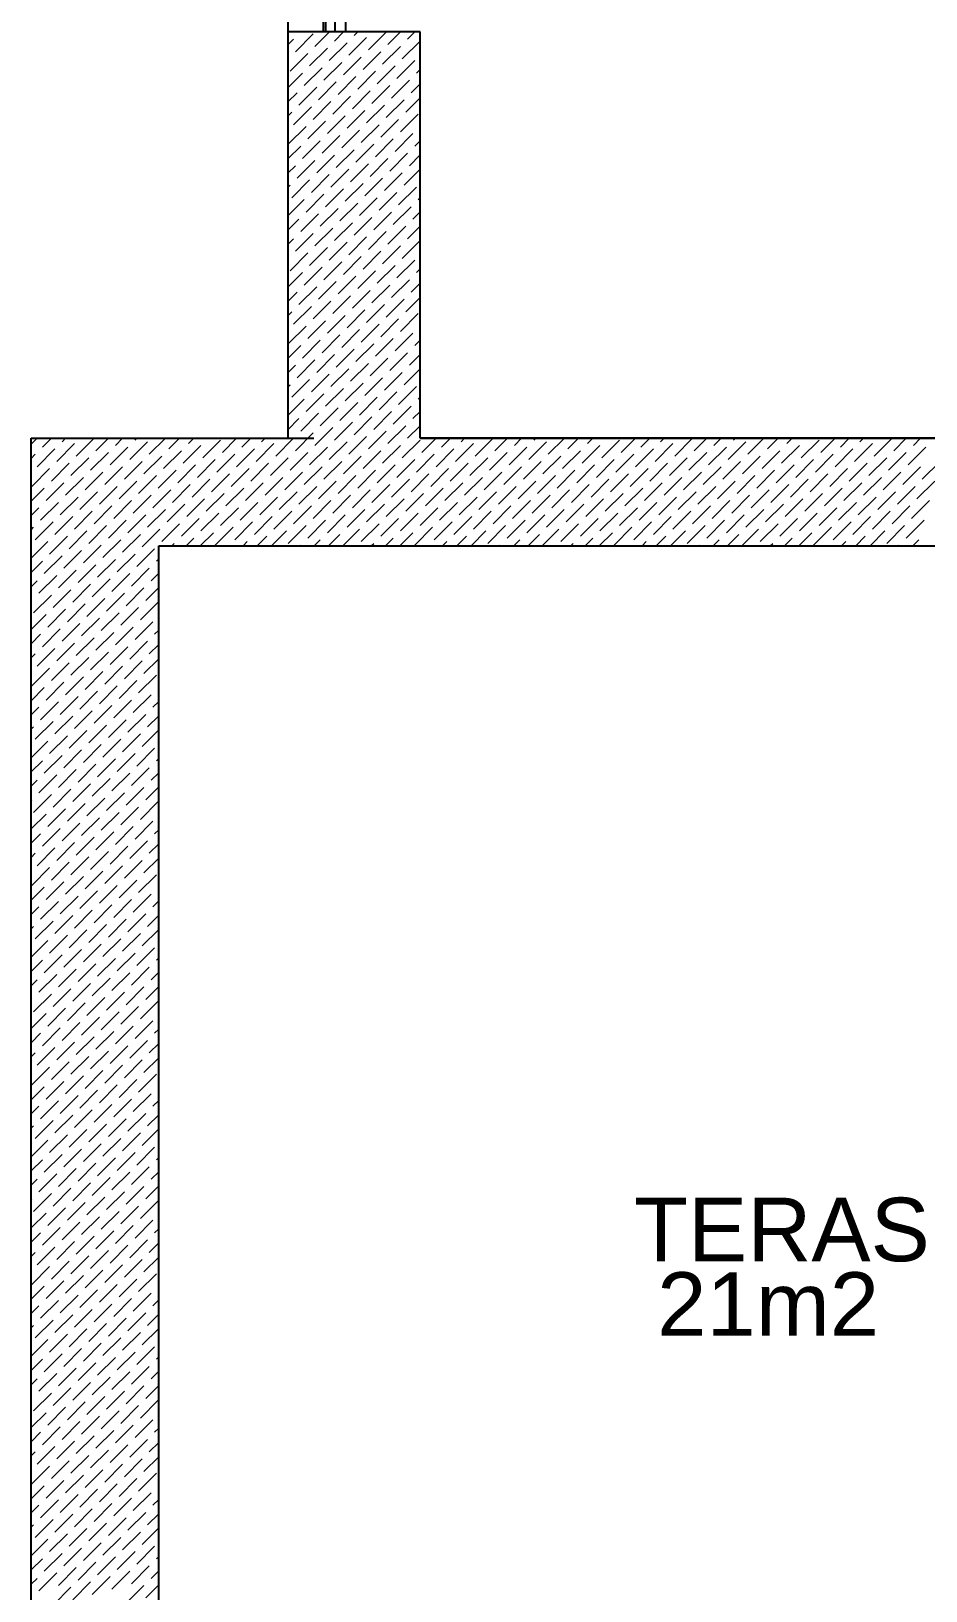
# Model space of a CAD drawing. Header units: inches. Extents: x 4918 to 12387, y -16156 to -9811.
# Drawn here: x 9270.7 to 9548.2, y -12682.3 to -12198.6 of the extents above; entities that cross this region are included whole.
import ezdxf

# ---------------------------------------------------------------- set-up
doc = ezdxf.new("R2010")
doc.units = ezdxf.units.IN
doc.header["$MEASUREMENT"] = 0
doc.styles.get("Standard").update_dxf_attribs({"font": 'arial.ttf'})

msp = doc.modelspace()

# ---------------------------------------------------------------- linework, layer by layer
for p, q in [((9350.32983, -11532.84929), (9350.32983, -12324.84929)), ((9361.35625, -12198.84929), (9361.35625, -12031.84929)), ((9362.05361, -12198.84929), (9362.05361, -12031.84929)), ((9364.95927, -12198.84929), (9364.95927, -12031.84929)), ((9368.32983, -12198.84929), (9368.32983, -12031.84929)), ((9391.32983, -12198.84929), (9350.32983, -12198.84929)), ((9391.32983, -12324.84929), (9391.32983, -12198.84929)), ((9270.71488, -13317.84929), (9270.71488, -12324.84929)), ((9270.71488, -12324.84929), (9358.32983, -12324.84929)), ((9391.32983, -12324.84929), (9691.07107, -12324.84929)), ((9708.32983, -12324.84929), (9391.32983, -12324.84929)), ((9310.25993, -12923.84929), (9310.25993, -12358.20959)), ((9310.25993, -12358.20959), (9695.32983, -12358.20959))]:
    msp.add_line(p, q)
at = {"color": 7, "linetype": 'Continuous', "lineweight": 18}
for p, q in [((9350.32983, -12202.88443), (9352.09723, -12201.11703)), ((9352.64965, -12204.98402), (9358.17392, -12199.45975)), ((9354.30693, -12198.90732), (9354.36497, -12198.84929)), ((9358.72635, -12203.32674), (9363.2038, -12198.84929)), ((9363.14577, -12207.74615), (9368.67004, -12202.22188)), ((9364.80305, -12201.66945), (9367.62322, -12198.84929)), ((9369.22247, -12206.08887), (9374.74674, -12200.5646)), ((9370.87975, -12200.01217), (9372.04264, -12198.84929)), ((9375.29917, -12204.43159), (9380.82344, -12198.90732)), ((9381.37587, -12202.77431), (9385.30089, -12198.84929)), ((9385.79528, -12207.19373), (9391.31956, -12201.66945)), ((9387.45257, -12201.11703), (9389.72031, -12198.84929)), ((9350.32983, -12207.30384), (9350.43994, -12207.19373)), ((9350.99237, -12211.06072), (9356.51664, -12205.53644)), ((9357.06907, -12209.40343), (9362.59334, -12203.87916)), ((9367.56519, -12212.16557), (9373.08946, -12206.6413)), ((9373.64189, -12210.50829), (9379.16616, -12204.98402)), ((9379.71858, -12208.85101), (9385.24286, -12203.32674)), ((9350.32983, -12216.14268), (9354.85936, -12211.61314)), ((9355.41179, -12215.48013), (9360.93606, -12209.95586)), ((9361.48849, -12213.82285), (9367.01276, -12208.29858)), ((9371.9846, -12216.58499), (9377.50888, -12211.06072)), ((9378.0613, -12214.92771), (9383.58557, -12209.40343)), ((9384.138, -12213.27042), (9389.66227, -12207.74615)), ((9390.2147, -12211.61314), (9391.32983, -12210.49802)), ((9353.75451, -12221.55683), (9359.27878, -12216.03256)), ((9359.83121, -12219.89955), (9365.35548, -12214.37528)), ((9365.90791, -12218.24227), (9371.43218, -12212.718)), ((9370.32732, -12222.66169), (9375.85159, -12217.13741)), ((9376.40402, -12221.00441), (9381.92829, -12215.48013)), ((9382.48072, -12219.34712), (9388.00499, -12213.82285)), ((9388.55742, -12217.68984), (9391.32983, -12214.91743)), ((9350.32983, -12220.56209), (9353.20208, -12217.68984)), ((9358.17392, -12225.97625), (9363.6982, -12220.45198)), ((9364.25062, -12224.31897), (9369.7749, -12218.7947)), ((9374.74674, -12227.0811), (9380.27101, -12221.55683)), ((9380.82344, -12225.42382), (9386.34771, -12219.89955)), ((9386.90014, -12223.76654), (9391.32983, -12219.33685)), ((9350.32983, -12224.98151), (9351.5448, -12223.76654)), ((9352.09723, -12227.63353), (9357.6215, -12222.10926)), ((9356.51664, -12232.05295), (9362.04092, -12226.52868)), ((9362.59334, -12230.39567), (9368.11761, -12224.8714)), ((9368.67004, -12228.73839), (9374.19431, -12223.21411)), ((9379.16616, -12231.50052), (9384.69043, -12225.97625)), ((9385.24286, -12229.84324), (9390.76713, -12224.31897)), ((9350.43994, -12233.71023), (9355.96422, -12228.18596)), ((9360.93606, -12236.47237), (9366.46033, -12230.94809)), ((9367.01276, -12234.81508), (9372.53703, -12229.29081)), ((9373.08946, -12233.1578), (9378.61373, -12227.63353)), ((9383.58557, -12235.91994), (9389.10985, -12230.39567)), ((9391.31956, -12228.18596), (9391.32983, -12228.17569)), ((9350.32983, -12238.23976), (9354.30693, -12234.26266)), ((9354.85936, -12238.12965), (9360.38363, -12232.60538)), ((9365.35548, -12240.89178), (9370.87975, -12235.36751)), ((9371.43218, -12239.2345), (9376.95645, -12233.71023)), ((9377.50888, -12237.57722), (9383.03315, -12232.05295)), ((9381.92829, -12241.99664), (9387.45257, -12236.47237)), ((9389.66227, -12234.26266), (9391.32983, -12232.5951)), ((9350.32983, -12242.65918), (9352.64965, -12240.33936)), ((9353.20208, -12244.20635), (9358.72635, -12238.68207)), ((9359.27878, -12242.54906), (9364.80305, -12237.02479)), ((9369.7749, -12245.3112), (9375.29917, -12239.78693)), ((9375.85159, -12243.65392), (9381.37587, -12238.12965)), ((9388.00499, -12240.33936), (9391.32983, -12237.01452)), ((9351.5448, -12250.28305), (9357.06907, -12244.75877)), ((9357.6215, -12248.62576), (9363.14577, -12243.10149)), ((9363.6982, -12246.96848), (9369.22247, -12241.44421)), ((9368.11761, -12251.3879), (9373.64189, -12245.86363)), ((9374.19431, -12249.73062), (9379.71858, -12244.20635)), ((9380.27101, -12248.07334), (9385.79528, -12242.54906)), ((9386.34771, -12246.41606), (9391.32983, -12241.43394)), ((9350.32983, -12247.0786), (9350.99237, -12246.41606)), ((9350.32983, -12255.91743), (9355.41179, -12250.83547)), ((9355.96422, -12254.70246), (9361.48849, -12249.17819)), ((9362.04092, -12253.04518), (9367.56519, -12247.52091)), ((9372.53703, -12255.80732), (9378.0613, -12250.28305)), ((9378.61373, -12254.15004), (9384.138, -12248.62576)), ((9384.69043, -12252.49275), (9390.2147, -12246.96848)), ((9390.76713, -12250.83547), (9391.32983, -12250.27277)), ((9354.30693, -12260.77916), (9359.83121, -12255.25489)), ((9360.38363, -12259.12188), (9365.90791, -12253.59761)), ((9366.46033, -12257.4646), (9371.9846, -12251.94033)), ((9376.95645, -12260.22673), (9382.48072, -12254.70246)), ((9383.03315, -12258.56945), (9388.55742, -12253.04518)), ((9389.10985, -12256.91217), (9391.32983, -12254.69219)), ((9350.32983, -12260.33685), (9353.75451, -12256.91217)), ((9358.72635, -12265.19858), (9364.25062, -12259.67431)), ((9364.80305, -12263.5413), (9370.32732, -12258.01703)), ((9370.87975, -12261.88402), (9376.40402, -12256.35974)), ((9381.37587, -12264.64615), (9386.90014, -12259.12188)), ((9387.45257, -12262.98887), (9391.32983, -12259.11161)), ((9350.32983, -12264.75627), (9352.09723, -12262.98887)), ((9352.64965, -12266.85586), (9358.17392, -12261.33159)), ((9363.14577, -12269.618), (9368.67004, -12264.09372)), ((9369.22247, -12267.96071), (9374.74674, -12262.43644)), ((9375.29917, -12266.30343), (9380.82344, -12260.77916)), ((9379.71858, -12270.72285), (9385.24286, -12265.19858)), ((9385.79528, -12269.06557), (9391.31956, -12263.5413)), ((9350.32983, -12269.17569), (9350.43994, -12269.06557)), ((9350.99237, -12272.93256), (9356.51664, -12267.40829)), ((9357.06907, -12271.27528), (9362.59334, -12265.75101)), ((9361.48849, -12275.6947), (9367.01276, -12270.17042)), ((9367.56519, -12274.03741), (9373.08946, -12268.51314)), ((9373.64189, -12272.38013), (9379.16616, -12266.85586)), ((9384.138, -12275.14227), (9389.66227, -12269.618)), ((9350.32983, -12278.01452), (9354.85936, -12273.48499)), ((9355.41179, -12277.35198), (9360.93606, -12271.82771)), ((9365.90791, -12280.11411), (9371.43218, -12274.58984)), ((9371.9846, -12278.45683), (9377.50888, -12272.93256)), ((9378.0613, -12276.79955), (9383.58557, -12271.27528)), ((9390.2147, -12273.48499), (9391.32983, -12272.36986)), ((9350.32983, -12282.43394), (9353.20208, -12279.56169)), ((9353.75451, -12283.42868), (9359.27878, -12277.9044)), ((9359.83121, -12281.77139), (9365.35548, -12276.24712)), ((9370.32732, -12284.53353), (9375.85159, -12279.00926)), ((9376.40402, -12282.87625), (9381.92829, -12277.35198)), ((9382.48072, -12281.21897), (9388.00499, -12275.6947)), ((9388.55742, -12279.56169), (9391.32983, -12276.78928)), ((9352.09723, -12289.50537), (9357.6215, -12283.9811)), ((9358.17392, -12287.84809), (9363.6982, -12282.32382)), ((9364.25062, -12286.19081), (9369.7749, -12280.66654)), ((9374.74674, -12288.95295), (9380.27101, -12283.42868)), ((9380.82344, -12287.29567), (9386.34771, -12281.77139)), ((9386.90014, -12285.63838), (9391.32983, -12281.20869)), ((9350.32983, -12286.85336), (9351.5448, -12285.63838)), ((9356.51664, -12293.92479), (9362.04092, -12288.40052)), ((9362.59334, -12292.26751), (9368.11761, -12286.74324)), ((9368.67004, -12290.61023), (9374.19431, -12285.08596)), ((9373.08946, -12295.02965), (9378.61373, -12289.50537)), ((9379.16616, -12293.37236), (9384.69043, -12287.84809)), ((9385.24286, -12291.71508), (9390.76713, -12286.19081)), ((9350.43994, -12295.58207), (9355.96422, -12290.0578)), ((9354.85936, -12300.00149), (9360.38363, -12294.47722)), ((9360.93606, -12298.34421), (9366.46033, -12292.81994)), ((9367.01276, -12296.68693), (9372.53703, -12291.16266)), ((9377.50888, -12299.44906), (9383.03315, -12293.92479)), ((9383.58557, -12297.79178), (9389.10985, -12292.26751)), ((9389.66227, -12296.1345), (9391.32983, -12294.46695)), ((9391.31956, -12290.0578), (9391.32983, -12290.04753)), ((9350.32983, -12300.11161), (9354.30693, -12296.1345)), ((9359.27878, -12304.42091), (9364.80305, -12298.89664)), ((9365.35548, -12302.76363), (9370.87975, -12297.23936)), ((9371.43218, -12301.10635), (9376.95645, -12295.58207)), ((9381.92829, -12303.86848), (9387.45257, -12298.34421)), ((9388.00499, -12302.2112), (9391.32983, -12298.88636)), ((9350.32983, -12304.53103), (9352.64965, -12302.2112)), ((9353.20208, -12306.07819), (9358.72635, -12300.55392)), ((9363.6982, -12308.84033), (9369.22247, -12303.31605)), ((9369.7749, -12307.18304), (9375.29917, -12301.65877)), ((9375.85159, -12305.52576), (9381.37587, -12300.00149)), ((9386.34771, -12308.2879), (9391.32983, -12303.30578)), ((9350.32983, -12308.95044), (9350.99237, -12308.2879)), ((9351.5448, -12312.15489), (9357.06907, -12306.63062)), ((9357.6215, -12310.49761), (9363.14577, -12304.97334)), ((9368.11761, -12313.25974), (9373.64189, -12307.73547)), ((9374.19431, -12311.60246), (9379.71858, -12306.07819)), ((9380.27101, -12309.94518), (9385.79528, -12304.42091)), ((9384.69043, -12314.3646), (9390.2147, -12308.84033)), ((9350.32983, -12317.78928), (9355.41179, -12312.70732)), ((9355.96422, -12316.57431), (9361.48849, -12311.05003)), ((9362.04092, -12314.91702), (9367.56519, -12309.39275)), ((9366.46033, -12319.33644), (9371.9846, -12313.81217)), ((9372.53703, -12317.67916), (9378.0613, -12312.15489)), ((9378.61373, -12316.02188), (9384.138, -12310.49761)), ((9390.76713, -12312.70732), (9391.32983, -12312.14462)), ((9354.30693, -12322.651), (9359.83121, -12317.12673)), ((9360.38363, -12320.99372), (9365.90791, -12315.46945)), ((9370.87975, -12323.75586), (9376.40402, -12318.23159)), ((9376.95645, -12322.09858), (9382.48072, -12316.57431)), ((9383.03315, -12320.4413), (9388.55742, -12314.91702)), ((9389.10985, -12318.78401), (9391.32983, -12316.56403)), ((9350.32983, -12322.20869), (9353.75451, -12318.78401)), ((9352.64965, -12328.7277), (9358.17392, -12323.20343)), ((9358.72635, -12327.07042), (9364.25062, -12321.54615)), ((9364.80305, -12325.41314), (9370.32732, -12319.88887)), ((9375.29917, -12328.17528), (9380.82344, -12322.651)), ((9381.37587, -12326.518), (9386.90014, -12320.99372)), ((9387.45257, -12324.86071), (9391.32983, -12320.98345)), ((9270.71488, -12326.69355), (9272.55914, -12324.84929)), ((9272.54771, -12333.69955), (9278.07198, -12328.17528)), ((9274.20499, -12327.62285), (9276.97856, -12324.84929)), ((9278.62441, -12332.04227), (9284.14868, -12326.518)), ((9280.28169, -12325.96557), (9281.39798, -12324.84929)), ((9284.70111, -12330.38499), (9290.22538, -12324.86071)), ((9290.77781, -12328.7277), (9294.65623, -12324.84929)), ((9295.19723, -12333.14712), (9300.7215, -12327.62285)), ((9296.85451, -12327.07042), (9299.07564, -12324.84929)), ((9301.27393, -12331.48984), (9306.7982, -12325.96557)), ((9302.93121, -12325.41314), (9303.49506, -12324.84929)), ((9307.35063, -12329.83256), (9312.3339, -12324.84929)), ((9313.42732, -12328.17528), (9316.75331, -12324.84929)), ((9317.84674, -12332.59469), (9323.37101, -12327.07042)), ((9319.50402, -12326.518), (9321.17273, -12324.84929)), ((9323.92344, -12330.93741), (9329.44771, -12325.41314)), ((9325.58072, -12324.86071), (9325.59215, -12324.84929)), ((9330.00014, -12329.28013), (9334.43098, -12324.84929)), ((9334.41956, -12333.69955), (9339.94383, -12328.17528)), ((9336.07684, -12327.62285), (9338.8504, -12324.84929)), ((9340.49626, -12332.04227), (9346.02053, -12326.518)), ((9342.15354, -12325.96557), (9343.26982, -12324.84929)), ((9346.57295, -12330.38499), (9352.09723, -12324.86071)), ((9357.06907, -12333.14712), (9362.59334, -12327.62285)), ((9363.14577, -12331.48984), (9368.67004, -12325.96557)), ((9369.22247, -12329.83256), (9374.74674, -12324.30829)), ((9379.71858, -12332.59469), (9385.24286, -12327.07042)), ((9385.79528, -12330.93741), (9391.31956, -12325.41314)), ((9391.87198, -12329.28013), (9396.30283, -12324.84929)), ((9396.2914, -12333.69955), (9401.81567, -12328.17528)), ((9397.94868, -12327.62285), (9400.72224, -12324.84929)), ((9402.3681, -12332.04227), (9407.89237, -12326.518)), ((9404.02538, -12325.96557), (9405.14166, -12324.84929)), ((9408.4448, -12330.38499), (9413.96907, -12324.86071)), ((9414.5215, -12328.7277), (9418.39991, -12324.84929)), ((9418.94091, -12333.14712), (9424.46519, -12327.62285)), ((9420.5982, -12327.07042), (9422.81933, -12324.84929)), ((9425.01761, -12331.48984), (9430.54188, -12325.96557)), ((9426.67489, -12325.41314), (9427.23875, -12324.84929)), ((9431.09431, -12329.83256), (9436.07758, -12324.84929)), ((9437.17101, -12328.17528), (9440.497, -12324.84929)), ((9441.59043, -12332.59469), (9447.1147, -12327.07042)), ((9443.24771, -12326.518), (9444.91642, -12324.84929)), ((9447.66713, -12330.93741), (9453.1914, -12325.41314)), ((9449.32441, -12324.86071), (9449.33584, -12324.84929)), ((9453.74383, -12329.28013), (9458.17467, -12324.84929)), ((9458.16324, -12333.69955), (9463.68751, -12328.17528)), ((9459.82052, -12327.62285), (9462.59409, -12324.84929)), ((9464.23994, -12332.04227), (9469.76421, -12326.518)), ((9465.89722, -12325.96557), (9467.01351, -12324.84929)), ((9470.31664, -12330.38499), (9475.84091, -12324.86071)), ((9476.39334, -12328.7277), (9480.27176, -12324.84929)), ((9480.81276, -12333.14712), (9486.33703, -12327.62285)), ((9482.47004, -12327.07042), (9484.69117, -12324.84929)), ((9486.88946, -12331.48984), (9492.41373, -12325.96557)), ((9488.54674, -12325.41314), (9489.11059, -12324.84929)), ((9492.96616, -12329.83256), (9497.94943, -12324.84929)), ((9499.04285, -12328.17528), (9502.36884, -12324.84929)), ((9503.46227, -12332.59469), (9508.98654, -12327.07042)), ((9505.11955, -12326.518), (9506.78826, -12324.84929)), ((9509.53897, -12330.93741), (9515.06324, -12325.41314)), ((9511.19625, -12324.86071), (9511.20768, -12324.84929)), ((9515.61567, -12329.28013), (9520.04651, -12324.84929)), ((9520.03509, -12333.69955), (9525.55936, -12328.17528)), ((9521.69237, -12327.62285), (9524.46593, -12324.84929)), ((9526.11179, -12332.04227), (9531.63606, -12326.518)), ((9527.76907, -12325.96557), (9528.88535, -12324.84929)), ((9532.18848, -12330.38499), (9537.71276, -12324.86071)), ((9538.26518, -12328.7277), (9542.1436, -12324.84929)), ((9542.6846, -12333.14712), (9548.20887, -12327.62285)), ((9544.34188, -12327.07042), (9546.56302, -12324.84929)), ((9270.71488, -12331.11296), (9271.99529, -12329.83256)), ((9276.96713, -12338.11897), (9282.4914, -12332.59469)), ((9283.04383, -12336.46168), (9288.5681, -12330.93741)), ((9289.12053, -12334.8044), (9294.6448, -12329.28013)), ((9299.61664, -12337.56654), (9305.14092, -12332.04227)), ((9305.69334, -12335.90926), (9311.21762, -12330.38499)), ((9311.77004, -12334.25198), (9317.29431, -12328.7277)), ((9316.18946, -12338.67139), (9321.71373, -12333.14712)), ((9322.26616, -12337.01411), (9327.79043, -12331.48984)), ((9328.34286, -12335.35683), (9333.86713, -12329.83256)), ((9338.83897, -12338.11897), (9344.36325, -12332.59469)), ((9344.91567, -12336.46168), (9350.43994, -12330.93741)), ((9350.99237, -12334.8044), (9356.51664, -12329.28013)), ((9361.48849, -12337.56654), (9367.01276, -12332.04227)), ((9367.56519, -12335.90926), (9373.08946, -12330.38499)), ((9373.64189, -12334.25198), (9379.16616, -12328.7277)), ((9378.0613, -12338.67139), (9383.58557, -12333.14712)), ((9384.138, -12337.01411), (9389.66227, -12331.48984)), ((9390.2147, -12335.35683), (9395.73897, -12329.83256)), ((9400.71082, -12338.11897), (9406.23509, -12332.59469)), ((9406.78752, -12336.46168), (9412.31179, -12330.93741)), ((9412.86422, -12334.8044), (9418.38849, -12329.28013)), ((9423.36033, -12337.56654), (9428.8846, -12332.04227)), ((9429.43703, -12335.90926), (9434.9613, -12330.38499)), ((9435.51373, -12334.25198), (9441.038, -12328.7277)), ((9439.93315, -12338.67139), (9445.45742, -12333.14712)), ((9446.00985, -12337.01411), (9451.53412, -12331.48984)), ((9452.08654, -12335.35683), (9457.61082, -12329.83256)), ((9462.58266, -12338.11897), (9468.10693, -12332.59469)), ((9468.65936, -12336.46168), (9474.18363, -12330.93741)), ((9474.73606, -12334.8044), (9480.26033, -12329.28013)), ((9485.23217, -12337.56654), (9490.75645, -12332.04227)), ((9491.30887, -12335.90926), (9496.83315, -12330.38499)), ((9497.38557, -12334.25198), (9502.90984, -12328.7277)), ((9501.80499, -12338.67139), (9507.32926, -12333.14712)), ((9507.88169, -12337.01411), (9513.40596, -12331.48984)), ((9513.95839, -12335.35683), (9519.48266, -12329.83256)), ((9524.4545, -12338.11897), (9529.97878, -12332.59469)), ((9530.5312, -12336.46168), (9536.05547, -12330.93741)), ((9536.6079, -12334.8044), (9542.13217, -12329.28013)), ((9547.10402, -12337.56654), (9552.62829, -12332.04227)), ((9270.89043, -12339.77625), (9276.4147, -12334.25198)), ((9281.38655, -12342.53838), (9286.91082, -12337.01411)), ((9287.46325, -12340.8811), (9292.98752, -12335.35683)), ((9293.53995, -12339.22382), (9299.06422, -12333.69955)), ((9304.03606, -12341.98596), (9309.56033, -12336.46168)), ((9310.11276, -12340.32867), (9315.63703, -12334.8044)), ((9320.60888, -12343.09081), (9326.13315, -12337.56654)), ((9326.68558, -12341.43353), (9332.20985, -12335.90926)), ((9332.76227, -12339.77625), (9338.28655, -12334.25198)), ((9343.25839, -12342.53838), (9348.78266, -12337.01411)), ((9349.33509, -12340.8811), (9354.85936, -12335.35683)), ((9355.41179, -12339.22382), (9360.93606, -12333.69955)), ((9365.90791, -12341.98596), (9371.43218, -12336.46168)), ((9371.9846, -12340.32867), (9377.50888, -12334.8044)), ((9382.48072, -12343.09081), (9388.00499, -12337.56654)), ((9388.55742, -12341.43353), (9394.08169, -12335.90926)), ((9394.63412, -12339.77625), (9400.15839, -12334.25198)), ((9405.13023, -12342.53838), (9410.65451, -12337.01411)), ((9411.20693, -12340.8811), (9416.73121, -12335.35683)), ((9417.28363, -12339.22382), (9422.8079, -12333.69955)), ((9427.77975, -12341.98596), (9433.30402, -12336.46168)), ((9433.85645, -12340.32867), (9439.38072, -12334.8044)), ((9444.35256, -12343.09081), (9449.87684, -12337.56654)), ((9450.42926, -12341.43353), (9455.95353, -12335.90926)), ((9456.50596, -12339.77625), (9462.03023, -12334.25198)), ((9467.00208, -12342.53838), (9472.52635, -12337.01411)), ((9473.07878, -12340.8811), (9478.60305, -12335.35683)), ((9479.15548, -12339.22382), (9484.67975, -12333.69955)), ((9489.65159, -12341.98596), (9495.17586, -12336.46168)), ((9495.72829, -12340.32867), (9501.25256, -12334.8044)), ((9506.22441, -12343.09081), (9511.74868, -12337.56654)), ((9512.30111, -12341.43353), (9517.82538, -12335.90926)), ((9518.37781, -12339.77625), (9523.90208, -12334.25198)), ((9528.87392, -12342.53838), (9534.39819, -12337.01411)), ((9534.95062, -12340.8811), (9540.47489, -12335.35683)), ((9541.02732, -12339.22382), (9546.55159, -12333.69955)), ((9270.71488, -12344.37121), (9274.75742, -12340.32867)), ((9275.30985, -12344.19566), (9280.83412, -12338.67139)), ((9285.80597, -12346.9578), (9291.33024, -12341.43353)), ((9291.88266, -12345.30052), (9297.40694, -12339.77625)), ((9297.95936, -12343.64324), (9303.48363, -12338.11897)), ((9302.37878, -12348.06265), (9307.90305, -12342.53838)), ((9308.45548, -12346.40537), (9313.97975, -12340.8811)), ((9314.53218, -12344.74809), (9320.05645, -12339.22382)), ((9325.02829, -12347.51023), (9330.55257, -12341.98596)), ((9331.10499, -12345.85295), (9336.62927, -12340.32867)), ((9337.18169, -12344.19566), (9342.70596, -12338.67139)), ((9347.67781, -12346.9578), (9353.20208, -12341.43353)), ((9353.75451, -12345.30052), (9359.27878, -12339.77625)), ((9359.83121, -12343.64324), (9365.35548, -12338.11897)), ((9364.25062, -12348.06265), (9369.7749, -12342.53838)), ((9370.32732, -12346.40537), (9375.85159, -12340.8811)), ((9376.40402, -12344.74809), (9381.92829, -12339.22382)), ((9386.90014, -12347.51023), (9392.42441, -12341.98596)), ((9392.97684, -12345.85295), (9398.50111, -12340.32867)), ((9399.05354, -12344.19566), (9404.57781, -12338.67139)), ((9409.54965, -12346.9578), (9415.07392, -12341.43353)), ((9415.62635, -12345.30052), (9421.15062, -12339.77625)), ((9421.70305, -12343.64324), (9427.22732, -12338.11897)), ((9426.12247, -12348.06265), (9431.64674, -12342.53838)), ((9432.19917, -12346.40537), (9437.72344, -12340.8811)), ((9438.27586, -12344.74809), (9443.80014, -12339.22382)), ((9448.77198, -12347.51023), (9454.29625, -12341.98596)), ((9454.84868, -12345.85295), (9460.37295, -12340.32867)), ((9460.92538, -12344.19566), (9466.44965, -12338.67139)), ((9471.4215, -12346.9578), (9476.94577, -12341.43353)), ((9477.49819, -12345.30052), (9483.02247, -12339.77625)), ((9483.57489, -12343.64324), (9489.09916, -12338.11897)), ((9487.99431, -12348.06265), (9493.51858, -12342.53838)), ((9494.07101, -12346.40537), (9499.59528, -12340.8811)), ((9500.14771, -12344.74809), (9505.67198, -12339.22382)), ((9510.64382, -12347.51023), (9516.1681, -12341.98596)), ((9516.72052, -12345.85295), (9522.2448, -12340.32867)), ((9522.79722, -12344.19566), (9528.32149, -12338.67139)), ((9533.29334, -12346.9578), (9538.81761, -12341.43353)), ((9539.37004, -12345.30052), (9544.89431, -12339.77625)), ((9545.44674, -12343.64324), (9550.97101, -12338.11897)), ((9270.71488, -12348.79063), (9273.10014, -12346.40537)), ((9273.65257, -12350.27236), (9279.17684, -12344.74809)), ((9279.72927, -12348.61508), (9285.25354, -12343.09081)), ((9284.14868, -12353.0345), (9289.67296, -12347.51023)), ((9290.22538, -12351.37722), (9295.74965, -12345.85295)), ((9296.30208, -12349.71994), (9301.82635, -12344.19566)), ((9306.7982, -12352.48207), (9312.32247, -12346.9578)), ((9312.8749, -12350.82479), (9318.39917, -12345.30052)), ((9318.9516, -12349.16751), (9324.47587, -12343.64324)), ((9329.44771, -12351.92965), (9334.97198, -12346.40537)), ((9335.52441, -12350.27236), (9341.04868, -12344.74809)), ((9341.60111, -12348.61508), (9347.12538, -12343.09081)), ((9346.02053, -12353.0345), (9351.5448, -12347.51023)), ((9352.09723, -12351.37722), (9357.6215, -12345.85295)), ((9358.17392, -12349.71994), (9363.6982, -12344.19566)), ((9368.67004, -12352.48207), (9374.19431, -12346.9578)), ((9374.74674, -12350.82479), (9380.27101, -12345.30052)), ((9380.82344, -12349.16751), (9386.34771, -12343.64324)), ((9391.31956, -12351.92965), (9396.84383, -12346.40537)), ((9397.39625, -12350.27236), (9402.92053, -12344.74809)), ((9403.47295, -12348.61508), (9408.99722, -12343.09081)), ((9407.89237, -12353.0345), (9413.41664, -12347.51023)), ((9413.96907, -12351.37722), (9419.49334, -12345.85295)), ((9420.04577, -12349.71994), (9425.57004, -12344.19566)), ((9430.54188, -12352.48207), (9436.06616, -12346.9578)), ((9436.61858, -12350.82479), (9442.14286, -12345.30052)), ((9442.69528, -12349.16751), (9448.21955, -12343.64324)), ((9453.1914, -12351.92965), (9458.71567, -12346.40537)), ((9459.2681, -12350.27236), (9464.79237, -12344.74809)), ((9465.3448, -12348.61508), (9470.86907, -12343.09081)), ((9469.76421, -12353.0345), (9475.28849, -12347.51023)), ((9475.84091, -12351.37722), (9481.36518, -12345.85295)), ((9481.91761, -12349.71994), (9487.44188, -12344.19566)), ((9492.41373, -12352.48207), (9497.938, -12346.9578)), ((9498.49043, -12350.82479), (9504.0147, -12345.30052)), ((9504.56713, -12349.16751), (9510.0914, -12343.64324)), ((9515.06324, -12351.92965), (9520.58751, -12346.40537)), ((9521.13994, -12350.27236), (9526.66421, -12344.74809)), ((9527.21664, -12348.61508), (9532.74091, -12343.09081)), ((9531.63606, -12353.0345), (9537.16033, -12347.51023)), ((9537.71276, -12351.37722), (9543.23703, -12345.85295)), ((9543.78945, -12349.71994), (9549.31373, -12344.19566)), ((9270.71488, -12353.21005), (9271.44286, -12352.48207)), ((9271.99529, -12356.34906), (9277.51956, -12350.82479)), ((9278.07198, -12354.69178), (9283.59626, -12349.16751)), ((9288.5681, -12357.45392), (9294.09237, -12351.92965)), ((9294.6448, -12355.79664), (9300.16907, -12350.27236)), ((9300.7215, -12354.13935), (9306.24577, -12348.61508)), ((9311.21762, -12356.90149), (9316.74189, -12351.37722)), ((9317.29431, -12355.24421), (9322.81859, -12349.71994)), ((9323.37101, -12353.58693), (9328.89528, -12348.06265)), ((9327.79043, -12358.00634), (9333.3147, -12352.48207)), ((9333.86713, -12356.34906), (9339.3914, -12350.82479)), ((9339.94383, -12354.69178), (9345.4681, -12349.16751)), ((9350.43994, -12357.45392), (9355.96422, -12351.92965)), ((9356.51664, -12355.79664), (9362.04092, -12350.27236)), ((9362.59334, -12354.13935), (9368.11761, -12348.61508)), ((9373.08946, -12356.90149), (9378.61373, -12351.37722)), ((9379.16616, -12355.24421), (9384.69043, -12349.71994)), ((9385.24286, -12353.58693), (9390.76713, -12348.06265)), ((9389.66227, -12358.00634), (9395.18655, -12352.48207)), ((9395.73897, -12356.34906), (9401.26324, -12350.82479)), ((9401.81567, -12354.69178), (9407.33994, -12349.16751)), ((9412.31179, -12357.45392), (9417.83606, -12351.92965)), ((9418.38849, -12355.79664), (9423.91276, -12350.27236)), ((9424.46519, -12354.13935), (9429.98946, -12348.61508)), ((9434.9613, -12356.90149), (9440.48557, -12351.37722)), ((9441.038, -12355.24421), (9446.56227, -12349.71994)), ((9447.1147, -12353.58693), (9452.63897, -12348.06265)), ((9451.53412, -12358.00634), (9457.05839, -12352.48207)), ((9457.61082, -12356.34906), (9463.13509, -12350.82479)), ((9463.68751, -12354.69178), (9469.21179, -12349.16751)), ((9474.18363, -12357.45392), (9479.7079, -12351.92965)), ((9480.26033, -12355.79664), (9485.7846, -12350.27236)), ((9486.33703, -12354.13935), (9491.8613, -12348.61508)), ((9496.83315, -12356.90149), (9502.35742, -12351.37722)), ((9502.90984, -12355.24421), (9508.43412, -12349.71994)), ((9508.98654, -12353.58693), (9514.51081, -12348.06265)), ((9513.40596, -12358.00634), (9518.93023, -12352.48207)), ((9519.48266, -12356.34906), (9525.00693, -12350.82479)), ((9525.55936, -12354.69178), (9531.08363, -12349.16751)), ((9536.05547, -12357.45392), (9541.57975, -12351.92965)), ((9542.13217, -12355.79664), (9547.65645, -12350.27236)), ((9270.71488, -12362.04888), (9275.86228, -12356.90149)), ((9276.4147, -12360.76848), (9281.93898, -12355.24421)), ((9282.4914, -12359.1112), (9288.01567, -12353.58693)), ((9292.98752, -12361.87333), (9298.51179, -12356.34906)), ((9299.06422, -12360.21605), (9304.58849, -12354.69178)), ((9305.14092, -12358.55877), (9310.66519, -12353.0345)), ((9318.74835, -12358.20959), (9321.1613, -12355.79664)), ((9323.16777, -12358.20959), (9327.238, -12354.13935)), ((9336.42602, -12358.20959), (9337.73412, -12356.90149)), ((9340.84544, -12358.20959), (9343.81082, -12355.24421)), ((9345.26486, -12358.20959), (9349.88752, -12353.58693)), ((9358.52311, -12358.20959), (9360.38363, -12356.34906)), ((9362.94252, -12358.20959), (9366.46033, -12354.69178)), ((9367.36194, -12358.20959), (9372.53703, -12353.0345)), ((9380.62019, -12358.20959), (9383.03315, -12355.79664)), ((9385.03961, -12358.20959), (9389.10985, -12354.13935)), ((9398.29786, -12358.20959), (9399.60596, -12356.90149)), ((9402.71728, -12358.20959), (9405.68266, -12355.24421)), ((9407.1367, -12358.20959), (9411.75936, -12353.58693)), ((9420.39495, -12358.20959), (9422.25548, -12356.34906)), ((9424.81437, -12358.20959), (9428.33218, -12354.69178)), ((9429.23379, -12358.20959), (9434.40887, -12353.0345)), ((9442.49204, -12358.20959), (9444.90499, -12355.79664)), ((9446.91146, -12358.20959), (9450.98169, -12354.13935)), ((9460.16971, -12358.20959), (9461.47781, -12356.90149)), ((9464.58912, -12358.20959), (9467.55451, -12355.24421)), ((9469.00854, -12358.20959), (9473.6312, -12353.58693)), ((9482.26679, -12358.20959), (9484.12732, -12356.34906)), ((9486.68621, -12358.20959), (9490.20402, -12354.69178)), ((9491.10563, -12358.20959), (9496.28072, -12353.0345)), ((9504.36388, -12358.20959), (9506.77683, -12355.79664)), ((9508.7833, -12358.20959), (9512.85353, -12354.13935)), ((9522.04155, -12358.20959), (9523.34965, -12356.90149)), ((9526.46097, -12358.20959), (9529.42635, -12355.24421)), ((9530.88039, -12358.20959), (9535.50305, -12353.58693)), ((9544.13864, -12358.20959), (9545.99916, -12356.34906)), ((9274.75742, -12366.84518), (9280.28169, -12361.32091)), ((9280.83412, -12365.1879), (9286.35839, -12359.66363)), ((9286.91082, -12363.53062), (9292.43509, -12358.00634)), ((9297.40694, -12366.29275), (9302.93121, -12360.76848)), ((9303.48363, -12364.63547), (9309.00791, -12359.1112)), ((9314.32893, -12358.20959), (9315.08461, -12357.45392)), ((9354.10369, -12358.20959), (9354.30693, -12358.00634)), ((9376.20078, -12358.20959), (9376.95645, -12357.45392)), ((9415.97553, -12358.20959), (9416.17878, -12358.00634)), ((9438.07262, -12358.20959), (9438.82829, -12357.45392)), ((9477.84738, -12358.20959), (9478.05062, -12358.00634)), ((9499.94446, -12358.20959), (9500.70014, -12357.45392)), ((9539.71922, -12358.20959), (9539.92246, -12358.00634)), ((9270.71488, -12366.4683), (9274.20499, -12362.97819)), ((9279.17684, -12371.2646), (9284.70111, -12365.74032)), ((9285.25354, -12369.60731), (9290.77781, -12364.08304)), ((9291.33024, -12367.95003), (9296.85451, -12362.42576)), ((9295.74965, -12372.36945), (9301.27393, -12366.84518)), ((9301.82635, -12370.71217), (9307.35063, -12365.1879)), ((9307.90305, -12369.05489), (9310.25993, -12366.69801)), ((9309.56033, -12362.97819), (9310.25993, -12362.27859)), ((9270.71488, -12370.88772), (9272.54771, -12369.05489)), ((9273.10014, -12372.92188), (9278.62441, -12367.39761)), ((9277.51956, -12377.3413), (9283.04383, -12371.81702)), ((9283.59626, -12375.68401), (9289.12053, -12370.15974)), ((9289.67296, -12374.02673), (9295.19723, -12368.50246)), ((9300.16907, -12376.78887), (9305.69334, -12371.2646)), ((9306.24577, -12375.13159), (9310.25993, -12371.11742)), ((9270.71488, -12375.30714), (9270.89043, -12375.13159)), ((9271.44286, -12378.99858), (9276.96713, -12373.4743)), ((9281.93898, -12381.76071), (9287.46325, -12376.23644)), ((9288.01567, -12380.10343), (9293.53995, -12374.57916)), ((9294.09237, -12378.44615), (9299.61664, -12372.92188)), ((9304.58849, -12381.20829), (9310.11276, -12375.68401)), ((9270.71488, -12384.14597), (9275.30985, -12379.551)), ((9275.86228, -12383.41799), (9281.38655, -12377.89372)), ((9286.35839, -12386.18013), (9291.88266, -12380.65586)), ((9292.43509, -12384.52285), (9297.95936, -12378.99858)), ((9298.51179, -12382.86557), (9304.03606, -12377.3413)), ((9270.71488, -12388.56539), (9273.65257, -12385.6277)), ((9274.20499, -12389.49469), (9279.72927, -12383.97042)), ((9280.28169, -12387.83741), (9285.80597, -12382.31314)), ((9290.77781, -12390.59955), (9296.30208, -12385.07528)), ((9296.85451, -12388.94227), (9302.37878, -12383.41799)), ((9302.93121, -12387.28498), (9308.45548, -12381.76071)), ((9309.00791, -12385.6277), (9310.25993, -12384.37568)), ((9272.54771, -12395.57139), (9278.07198, -12390.04712)), ((9278.62441, -12393.91411), (9284.14868, -12388.38984)), ((9284.70111, -12392.25683), (9290.22538, -12386.73256)), ((9289.12053, -12396.67625), (9294.6448, -12391.15197)), ((9295.19723, -12395.01896), (9300.7215, -12389.49469)), ((9301.27393, -12393.36168), (9306.7982, -12387.83741)), ((9307.35063, -12391.7044), (9310.25993, -12388.79509)), ((9270.71488, -12392.98481), (9271.99529, -12391.7044)), ((9276.96713, -12399.99081), (9282.4914, -12394.46654)), ((9283.04383, -12398.33353), (9288.5681, -12392.80926)), ((9293.53995, -12401.09566), (9299.06422, -12395.57139)), ((9299.61664, -12399.43838), (9305.14092, -12393.91411)), ((9305.69334, -12397.7811), (9310.25993, -12393.21451)), ((9270.89043, -12401.64809), (9276.4147, -12396.12382)), ((9275.30985, -12406.06751), (9280.83412, -12400.54324)), ((9281.38655, -12404.41023), (9286.91082, -12398.88595)), ((9287.46325, -12402.75295), (9292.98752, -12397.22867)), ((9297.95936, -12405.51508), (9303.48363, -12399.99081)), ((9304.03606, -12403.8578), (9309.56033, -12398.33353)), ((9270.71488, -12406.24306), (9274.75742, -12402.20052)), ((9279.72927, -12410.48693), (9285.25354, -12404.96265)), ((9285.80597, -12408.82964), (9291.33024, -12403.30537)), ((9291.88266, -12407.17236), (9297.40694, -12401.64809)), ((9302.37878, -12409.9345), (9307.90305, -12404.41023)), ((9310.11276, -12402.20052), (9310.25993, -12402.05334)), ((9270.71488, -12410.66248), (9273.10014, -12408.27722)), ((9273.65257, -12412.14421), (9279.17684, -12406.61994)), ((9284.14868, -12414.90634), (9289.67296, -12409.38207)), ((9290.22538, -12413.24906), (9295.74965, -12407.72479)), ((9296.30208, -12411.59178), (9301.82635, -12406.06751)), ((9300.7215, -12416.0112), (9306.24577, -12410.48693)), ((9308.45548, -12408.27722), (9310.25993, -12406.47276)), ((9270.71488, -12415.08189), (9271.44286, -12414.35392)), ((9271.99529, -12418.22091), (9277.51956, -12412.69663)), ((9278.07198, -12416.56362), (9283.59626, -12411.03935)), ((9288.5681, -12419.32576), (9294.09237, -12413.80149)), ((9294.6448, -12417.66848), (9300.16907, -12412.14421)), ((9305.14092, -12420.43061), (9310.25993, -12415.3116)), ((9306.7982, -12414.35392), (9310.25993, -12410.89218)), ((9270.71488, -12423.92073), (9275.86228, -12418.77333)), ((9276.4147, -12422.64032), (9281.93898, -12417.11605)), ((9282.4914, -12420.98304), (9288.01567, -12415.45877)), ((9286.91082, -12425.40246), (9292.43509, -12419.87819)), ((9292.98752, -12423.74518), (9298.51179, -12418.22091)), ((9299.06422, -12422.0879), (9304.58849, -12416.56362)), ((9270.71488, -12428.34015), (9274.20499, -12424.85003)), ((9274.75742, -12428.71702), (9280.28169, -12423.19275)), ((9280.83412, -12427.05974), (9286.35839, -12421.53547)), ((9291.33024, -12429.82188), (9296.85451, -12424.2976)), ((9297.40694, -12428.16459), (9302.93121, -12422.64032)), ((9303.48363, -12426.50731), (9309.00791, -12420.98304)), ((9309.56033, -12424.85003), (9310.25993, -12424.15043)), ((9273.10014, -12434.79372), (9278.62441, -12429.26945)), ((9279.17684, -12433.13644), (9284.70111, -12427.61217)), ((9285.25354, -12431.47916), (9290.77781, -12425.95489)), ((9295.74965, -12434.24129), (9301.27393, -12428.71702)), ((9301.82635, -12432.58401), (9307.35063, -12427.05974)), ((9307.90305, -12430.92673), (9310.25993, -12428.56985)), ((9270.71488, -12432.75956), (9272.54771, -12430.92673)), ((9277.51956, -12439.21314), (9283.04383, -12433.68887)), ((9283.59626, -12437.55586), (9289.12053, -12432.03159)), ((9289.67296, -12435.89858), (9295.19723, -12430.3743)), ((9300.16907, -12438.66071), (9305.69334, -12433.13644)), ((9306.24577, -12437.00343), (9310.25993, -12432.98927)), ((9270.71488, -12437.17898), (9270.89043, -12437.00343)), ((9271.44286, -12440.87042), (9276.96713, -12435.34615)), ((9281.93898, -12443.63256), (9287.46325, -12438.10828)), ((9288.01567, -12441.97527), (9293.53995, -12436.451)), ((9294.09237, -12440.31799), (9299.61664, -12434.79372)), ((9298.51179, -12444.73741), (9304.03606, -12439.21314)), ((9304.58849, -12443.08013), (9310.11276, -12437.55586)), ((9270.71488, -12446.01781), (9275.30985, -12441.42285)), ((9275.86228, -12445.28984), (9281.38655, -12439.76557)), ((9280.28169, -12449.70925), (9285.80597, -12444.18498)), ((9286.35839, -12448.05197), (9291.88266, -12442.5277)), ((9292.43509, -12446.39469), (9297.95936, -12440.87042)), ((9302.93121, -12449.15683), (9308.45548, -12443.63256)), ((9270.71488, -12450.43723), (9273.65257, -12447.49955)), ((9274.20499, -12451.36654), (9279.72927, -12445.84226)), ((9284.70111, -12454.12867), (9290.22538, -12448.6044)), ((9290.77781, -12452.47139), (9296.30208, -12446.94712)), ((9296.85451, -12450.81411), (9302.37878, -12445.28984)), ((9309.00791, -12447.49955), (9310.25993, -12446.24752)), ((9270.71488, -12454.85665), (9271.99529, -12453.57624)), ((9272.54771, -12457.44324), (9278.07198, -12451.91896)), ((9278.62441, -12455.78595), (9284.14868, -12450.26168)), ((9289.12053, -12458.54809), (9294.6448, -12453.02382)), ((9295.19723, -12456.89081), (9300.7215, -12451.36654)), ((9301.27393, -12455.23353), (9306.7982, -12449.70925)), ((9307.35063, -12453.57624), (9310.25993, -12450.66694)), ((9270.89043, -12463.51993), (9276.4147, -12457.99566)), ((9276.96713, -12461.86265), (9282.4914, -12456.33838)), ((9283.04383, -12460.20537), (9288.5681, -12454.6811)), ((9293.53995, -12462.96751), (9299.06422, -12457.44324)), ((9299.61664, -12461.31023), (9305.14092, -12455.78595)), ((9305.69334, -12459.65294), (9310.25993, -12455.08635)), ((9275.30985, -12467.93935), (9280.83412, -12462.41508)), ((9281.38655, -12466.28207), (9286.91082, -12460.7578)), ((9287.46325, -12464.62479), (9292.98752, -12459.10052)), ((9291.88266, -12469.04421), (9297.40694, -12463.51993)), ((9297.95936, -12467.38692), (9303.48363, -12461.86265)), ((9304.03606, -12465.72964), (9309.56033, -12460.20537)), ((9270.71488, -12468.1149), (9274.75742, -12464.07236)), ((9273.65257, -12474.01605), (9279.17684, -12468.49178)), ((9279.72927, -12472.35877), (9285.25354, -12466.8345)), ((9285.80597, -12470.70149), (9291.33024, -12465.17722)), ((9296.30208, -12473.46362), (9301.82635, -12467.93935)), ((9302.37878, -12471.80634), (9307.90305, -12466.28207)), ((9308.45548, -12470.14906), (9310.25993, -12468.34461)), ((9310.11276, -12464.07236), (9310.25993, -12463.92519)), ((9270.71488, -12472.53432), (9273.10014, -12470.14906)), ((9278.07198, -12478.43547), (9283.59626, -12472.9112)), ((9284.14868, -12476.77819), (9289.67296, -12471.25391)), ((9290.22538, -12475.1209), (9295.74965, -12469.59663)), ((9300.7215, -12477.88304), (9306.24577, -12472.35877)), ((9306.7982, -12476.22576), (9310.25993, -12472.76402)), ((9270.71488, -12476.95374), (9271.44286, -12476.22576)), ((9271.99529, -12480.09275), (9277.51956, -12474.56848)), ((9282.4914, -12482.85489), (9288.01567, -12477.33061)), ((9288.5681, -12481.1976), (9294.09237, -12475.67333)), ((9294.6448, -12479.54032), (9300.16907, -12474.01605)), ((9305.14092, -12482.30246), (9310.25993, -12477.18344)), ((9270.71488, -12485.79257), (9275.86228, -12480.64518)), ((9276.4147, -12484.51217), (9281.93898, -12478.98789)), ((9286.91082, -12487.2743), (9292.43509, -12481.75003)), ((9292.98752, -12485.61702), (9298.51179, -12480.09275)), ((9299.06422, -12483.95974), (9304.58849, -12478.43547)), ((9303.48363, -12488.37916), (9309.00791, -12482.85489)), ((9270.71488, -12490.21199), (9274.20499, -12486.72188)), ((9274.75742, -12490.58887), (9280.28169, -12485.06459)), ((9280.83412, -12488.93158), (9286.35839, -12483.40731)), ((9285.25354, -12493.351), (9290.77781, -12487.82673)), ((9291.33024, -12491.69372), (9296.85451, -12486.16945)), ((9297.40694, -12490.03644), (9302.93121, -12484.51217)), ((9309.56033, -12486.72188), (9310.25993, -12486.02228)), ((9270.71488, -12494.63141), (9272.54771, -12492.79857)), ((9273.10014, -12496.66556), (9278.62441, -12491.14129)), ((9279.17684, -12495.00828), (9284.70111, -12489.48401)), ((9289.67296, -12497.77042), (9295.19723, -12492.24615)), ((9295.74965, -12496.11314), (9301.27393, -12490.58887)), ((9301.82635, -12494.45586), (9307.35063, -12488.93158)), ((9307.90305, -12492.79857), (9310.25993, -12490.44169)), ((9271.44286, -12502.74226), (9276.96713, -12497.21799)), ((9277.51956, -12501.08498), (9283.04383, -12495.56071)), ((9283.59626, -12499.4277), (9289.12053, -12493.90343)), ((9294.09237, -12502.18984), (9299.61664, -12496.66556)), ((9300.16907, -12500.53255), (9305.69334, -12495.00828)), ((9306.24577, -12498.87527), (9310.25993, -12494.86111)), ((9270.71488, -12499.05082), (9270.89043, -12498.87527)), ((9275.86228, -12507.16168), (9281.38655, -12501.63741)), ((9281.93898, -12505.5044), (9287.46325, -12499.98013)), ((9288.01567, -12503.84712), (9293.53995, -12498.32285)), ((9298.51179, -12506.60925), (9304.03606, -12501.08498)), ((9304.58849, -12504.95197), (9310.11276, -12499.4277)), ((9270.71488, -12507.88966), (9275.30985, -12503.29469)), ((9280.28169, -12511.5811), (9285.80597, -12506.05683)), ((9286.35839, -12509.92382), (9291.88266, -12504.39954)), ((9292.43509, -12508.26654), (9297.95936, -12502.74226)), ((9296.85451, -12512.68595), (9302.37878, -12507.16168)), ((9302.93121, -12511.02867), (9308.45548, -12505.5044)), ((9270.71488, -12512.30908), (9273.65257, -12509.37139)), ((9274.20499, -12513.23838), (9279.72927, -12507.71411)), ((9278.62441, -12517.6578), (9284.14868, -12512.13353)), ((9284.70111, -12516.00052), (9290.22538, -12510.47624)), ((9290.77781, -12514.34323), (9296.30208, -12508.81896)), ((9301.27393, -12517.10537), (9306.7982, -12511.5811)), ((9309.00791, -12509.37139), (9310.25993, -12508.11936)), ((9270.71488, -12516.72849), (9271.99529, -12515.44809)), ((9272.54771, -12519.31508), (9278.07198, -12513.79081)), ((9283.04383, -12522.07721), (9288.5681, -12516.55294)), ((9289.12053, -12520.41993), (9294.6448, -12514.89566)), ((9295.19723, -12518.76265), (9300.7215, -12513.23838)), ((9305.69334, -12521.52479), (9310.25993, -12516.9582)), ((9307.35063, -12515.44809), (9310.25993, -12512.53878)), ((9270.89043, -12525.39178), (9276.4147, -12519.86751)), ((9276.96713, -12523.7345), (9282.4914, -12518.21022)), ((9287.46325, -12526.49663), (9292.98752, -12520.97236)), ((9293.53995, -12524.83935), (9299.06422, -12519.31508)), ((9299.61664, -12523.18207), (9305.14092, -12517.6578)), ((9270.71488, -12529.98674), (9274.75742, -12525.9442)), ((9275.30985, -12529.81119), (9280.83412, -12524.28692)), ((9281.38655, -12528.15391), (9286.91082, -12522.62964)), ((9291.88266, -12530.91605), (9297.40694, -12525.39178)), ((9297.95936, -12529.25877), (9303.48363, -12523.7345)), ((9304.03606, -12527.60149), (9309.56033, -12522.07721)), ((9310.11276, -12525.9442), (9310.25993, -12525.79703)), ((9273.65257, -12535.88789), (9279.17684, -12530.36362)), ((9279.72927, -12534.23061), (9285.25354, -12528.70634)), ((9285.80597, -12532.57333), (9291.33024, -12527.04906)), ((9290.22538, -12536.99275), (9295.74965, -12531.46848)), ((9296.30208, -12535.33547), (9301.82635, -12529.81119)), ((9302.37878, -12533.67818), (9307.90305, -12528.15391)), ((9308.45548, -12532.0209), (9310.25993, -12530.21645)), ((9270.71488, -12534.40616), (9273.10014, -12532.0209)), ((9278.07198, -12540.30731), (9283.59626, -12534.78304)), ((9284.14868, -12538.65003), (9289.67296, -12533.12576)), ((9294.6448, -12541.41217), (9300.16907, -12535.88789)), ((9300.7215, -12539.75488), (9306.24577, -12534.23061)), ((9306.7982, -12538.0976), (9310.25993, -12534.63587)), ((9270.71488, -12538.82558), (9271.44286, -12538.0976)), ((9271.99529, -12541.96459), (9277.51956, -12536.44032)), ((9276.4147, -12546.38401), (9281.93898, -12540.85974)), ((9282.4914, -12544.72673), (9288.01567, -12539.20246)), ((9288.5681, -12543.06945), (9294.09237, -12537.54518)), ((9299.06422, -12545.83158), (9304.58849, -12540.30731)), ((9305.14092, -12544.1743), (9310.25993, -12539.05528)), ((9270.71488, -12547.66441), (9275.86228, -12542.51702)), ((9280.83412, -12550.80343), (9286.35839, -12545.27916)), ((9286.91082, -12549.14615), (9292.43509, -12543.62187)), ((9292.98752, -12547.48886), (9298.51179, -12541.96459)), ((9303.48363, -12550.251), (9309.00791, -12544.72673)), ((9270.71488, -12552.08383), (9274.20499, -12548.59372)), ((9274.75742, -12552.46071), (9280.28169, -12546.93644)), ((9285.25354, -12555.22284), (9290.77781, -12549.69857)), ((9291.33024, -12553.56556), (9296.85451, -12548.04129)), ((9297.40694, -12551.90828), (9302.93121, -12546.38401)), ((9301.82635, -12556.3277), (9307.35063, -12550.80343)), ((9309.56033, -12548.59372), (9310.25993, -12547.89412)), ((9270.71488, -12556.50325), (9272.54771, -12554.67042)), ((9273.10014, -12558.53741), (9278.62441, -12553.01314)), ((9279.17684, -12556.88013), (9284.70111, -12551.35585)), ((9289.67296, -12559.64226), (9295.19723, -12554.11799)), ((9295.74965, -12557.98498), (9301.27393, -12552.46071)), ((9307.90305, -12554.67042), (9310.25993, -12552.31354)), ((9271.44286, -12564.61411), (9276.96713, -12559.08983)), ((9277.51956, -12562.95683), (9283.04383, -12557.43255)), ((9283.59626, -12561.29954), (9289.12053, -12555.77527)), ((9288.01567, -12565.71896), (9293.53995, -12560.19469)), ((9294.09237, -12564.06168), (9299.61664, -12558.53741)), ((9300.16907, -12562.4044), (9305.69334, -12556.88013)), ((9306.24577, -12560.74712), (9310.25993, -12556.73295)), ((9270.71488, -12560.92267), (9270.89043, -12560.74712)), ((9270.71488, -12569.7615), (9275.30985, -12565.16653)), ((9275.86228, -12569.03352), (9281.38655, -12563.50925)), ((9281.93898, -12567.37624), (9287.46325, -12561.85197)), ((9292.43509, -12570.13838), (9297.95936, -12564.61411)), ((9298.51179, -12568.4811), (9304.03606, -12562.95683)), ((9304.58849, -12566.82382), (9310.11276, -12561.29954)), ((9274.20499, -12575.11022), (9279.72927, -12569.58595)), ((9280.28169, -12573.45294), (9285.80597, -12567.92867)), ((9286.35839, -12571.79566), (9291.88266, -12566.27139)), ((9296.85451, -12574.5578), (9302.37878, -12569.03352)), ((9302.93121, -12572.90051), (9308.45548, -12567.37624)), ((9309.00791, -12571.24323), (9310.25993, -12569.99121)), ((9270.71488, -12574.18092), (9273.65257, -12571.24323)), ((9278.62441, -12579.52964), (9284.14868, -12574.00537)), ((9284.70111, -12577.87236), (9290.22538, -12572.34809)), ((9290.77781, -12576.21508), (9296.30208, -12570.69081)), ((9301.27393, -12578.97721), (9306.7982, -12573.45294)), ((9307.35063, -12577.31993), (9310.25993, -12574.41062)), ((9270.71488, -12578.60034), (9271.99529, -12577.31993)), ((9272.54771, -12581.18692), (9278.07198, -12575.66265)), ((9283.04383, -12583.94906), (9288.5681, -12578.42479)), ((9289.12053, -12582.29178), (9294.6448, -12576.7675)), ((9295.19723, -12580.63449), (9300.7215, -12575.11022)), ((9299.61664, -12585.05391), (9305.14092, -12579.52964)), ((9305.69334, -12583.39663), (9310.25993, -12578.83004)), ((9270.89043, -12587.26362), (9276.4147, -12581.73935)), ((9276.96713, -12585.60634), (9282.4914, -12580.08207)), ((9281.38655, -12590.02576), (9286.91082, -12584.50148)), ((9287.46325, -12588.36848), (9292.98752, -12582.8442)), ((9293.53995, -12586.71119), (9299.06422, -12581.18692)), ((9304.03606, -12589.47333), (9309.56033, -12583.94906)), ((9270.71488, -12591.85859), (9274.75742, -12587.81605)), ((9275.30985, -12591.68304), (9280.83412, -12586.15877)), ((9285.80597, -12594.44517), (9291.33024, -12588.9209)), ((9291.88266, -12592.78789), (9297.40694, -12587.26362)), ((9297.95936, -12591.13061), (9303.48363, -12585.60634)), ((9310.11276, -12587.81605), (9310.25993, -12587.66887)), ((9270.71488, -12596.27801), (9273.10014, -12593.89275)), ((9273.65257, -12597.75974), (9279.17684, -12592.23547)), ((9279.72927, -12596.10246), (9285.25354, -12590.57818)), ((9290.22538, -12598.86459), (9295.74965, -12593.34032)), ((9296.30208, -12597.20731), (9301.82635, -12591.68304)), ((9302.37878, -12595.55003), (9307.90305, -12590.02576)), ((9308.45548, -12593.89275), (9310.25993, -12592.08829)), ((9271.99529, -12603.83644), (9277.51956, -12598.31216)), ((9278.07198, -12602.17915), (9283.59626, -12596.65488)), ((9284.14868, -12600.52187), (9289.67296, -12594.9976)), ((9294.6448, -12603.28401), (9300.16907, -12597.75974)), ((9300.7215, -12601.62673), (9306.24577, -12596.10246)), ((9306.7982, -12599.96945), (9310.25993, -12596.50771)), ((9270.71488, -12600.69742), (9271.44286, -12599.96945)), ((9276.4147, -12608.25585), (9281.93898, -12602.73158)), ((9282.4914, -12606.59857), (9288.01567, -12601.0743)), ((9288.5681, -12604.94129), (9294.09237, -12599.41702)), ((9292.98752, -12609.36071), (9298.51179, -12603.83644)), ((9299.06422, -12607.70343), (9304.58849, -12602.17915)), ((9305.14092, -12606.04614), (9310.25993, -12600.92713)), ((9270.71488, -12609.53626), (9275.86228, -12604.38886)), ((9274.75742, -12614.33255), (9280.28169, -12608.80828)), ((9280.83412, -12612.67527), (9286.35839, -12607.151)), ((9286.91082, -12611.01799), (9292.43509, -12605.49372)), ((9297.40694, -12613.78013), (9302.93121, -12608.25585)), ((9303.48363, -12612.12284), (9309.00791, -12606.59857)), ((9270.71488, -12613.95568), (9274.20499, -12610.46556)), ((9279.17684, -12618.75197), (9284.70111, -12613.2277)), ((9285.25354, -12617.09469), (9290.77781, -12611.57042)), ((9291.33024, -12615.43741), (9296.85451, -12609.91313)), ((9301.82635, -12618.19954), (9307.35063, -12612.67527)), ((9309.56033, -12610.46556), (9310.25993, -12609.76596)), ((9270.71488, -12618.37509), (9272.54771, -12616.54226)), ((9273.10014, -12620.40925), (9278.62441, -12614.88498)), ((9283.59626, -12623.17139), (9289.12053, -12617.64712)), ((9289.67296, -12621.51411), (9295.19723, -12615.98983)), ((9295.74965, -12619.85682), (9301.27393, -12614.33255)), ((9307.90305, -12616.54226), (9310.25993, -12614.18538)), ((9270.71488, -12622.79451), (9270.89043, -12622.61896)), ((9271.44286, -12626.48595), (9276.96713, -12620.96168)), ((9277.51956, -12624.82867), (9283.04383, -12619.3044)), ((9288.01567, -12627.5908), (9293.53995, -12622.06653)), ((9294.09237, -12625.93352), (9299.61664, -12620.40925)), ((9300.16907, -12624.27624), (9305.69334, -12618.75197)), ((9304.58849, -12628.69566), (9310.11276, -12623.17139)), ((9306.24577, -12622.61896), (9310.25993, -12618.6048)), ((9270.71488, -12631.63334), (9275.30985, -12627.03838)), ((9275.86228, -12630.90537), (9281.38655, -12625.3811)), ((9281.93898, -12629.24809), (9287.46325, -12623.72381)), ((9286.35839, -12633.6675), (9291.88266, -12628.14323)), ((9292.43509, -12632.01022), (9297.95936, -12626.48595)), ((9298.51179, -12630.35294), (9304.03606, -12624.82867)), ((9274.20499, -12636.98207), (9279.72927, -12631.45779)), ((9280.28169, -12635.32478), (9285.80597, -12629.80051)), ((9290.77781, -12638.08692), (9296.30208, -12632.56265)), ((9296.85451, -12636.42964), (9302.37878, -12630.90537)), ((9302.93121, -12634.77236), (9308.45548, -12629.24809)), ((9309.00791, -12633.11508), (9310.25993, -12631.86305)), ((9270.71488, -12636.05276), (9273.65257, -12633.11508)), ((9272.54771, -12643.05877), (9278.07198, -12637.53449)), ((9278.62441, -12641.40148), (9284.14868, -12635.87721)), ((9284.70111, -12639.7442), (9290.22538, -12634.21993)), ((9295.19723, -12642.50634), (9300.7215, -12636.98207)), ((9301.27393, -12640.84906), (9306.7982, -12635.32478)), ((9307.35063, -12639.19177), (9310.25993, -12636.28247)), ((9270.71488, -12640.47218), (9271.99529, -12639.19177)), ((9276.96713, -12647.47818), (9282.4914, -12641.95391)), ((9283.04383, -12645.8209), (9288.5681, -12640.29663)), ((9289.12053, -12644.16362), (9294.6448, -12638.63935)), ((9299.61664, -12646.92576), (9305.14092, -12641.40148)), ((9305.69334, -12645.26847), (9310.25993, -12640.70188)), ((9270.89043, -12649.13546), (9276.4147, -12643.61119)), ((9281.38655, -12651.8976), (9286.91082, -12646.37333)), ((9287.46325, -12650.24032), (9292.98752, -12644.71605)), ((9293.53995, -12648.58304), (9299.06422, -12643.05877)), ((9297.95936, -12653.00245), (9303.48363, -12647.47818)), ((9304.03606, -12651.34517), (9309.56033, -12645.8209)), ((9270.71488, -12653.73043), (9274.75742, -12649.68789)), ((9275.30985, -12653.55488), (9280.83412, -12648.03061)), ((9285.80597, -12656.31702), (9291.33024, -12650.79275)), ((9291.88266, -12654.65974), (9297.40694, -12649.13546)), ((9302.37878, -12657.42187), (9307.90305, -12651.8976)), ((9310.11276, -12649.68789), (9310.25993, -12649.54072)), ((9270.71488, -12658.14985), (9273.10014, -12655.76459)), ((9273.65257, -12659.63158), (9279.17684, -12654.10731)), ((9279.72927, -12657.9743), (9285.25354, -12652.45003)), ((9284.14868, -12662.39372), (9289.67296, -12656.86944)), ((9290.22538, -12660.73643), (9295.74965, -12655.21216)), ((9296.30208, -12659.07915), (9301.82635, -12653.55488)), ((9308.45548, -12655.76459), (9310.25993, -12653.96014)), ((9270.71488, -12662.56927), (9271.44286, -12661.84129)), ((9271.99529, -12665.70828), (9277.51956, -12660.18401)), ((9278.07198, -12664.051), (9283.59626, -12658.52673)), ((9288.5681, -12666.81313), (9294.09237, -12661.28886)), ((9294.6448, -12665.15585), (9300.16907, -12659.63158)), ((9300.7215, -12663.49857), (9306.24577, -12657.9743)), ((9306.7982, -12661.84129), (9310.25993, -12658.37955)), ((9270.71488, -12671.4081), (9275.86228, -12666.26071)), ((9276.4147, -12670.1277), (9281.93898, -12664.60342)), ((9282.4914, -12668.47042), (9288.01567, -12662.94614)), ((9292.98752, -12671.23255), (9298.51179, -12665.70828)), ((9299.06422, -12669.57527), (9304.58849, -12664.051)), ((9305.14092, -12667.91799), (9310.25993, -12662.79897)), ((9274.75742, -12676.2044), (9280.28169, -12670.68012)), ((9280.83412, -12674.54711), (9286.35839, -12669.02284)), ((9286.91082, -12672.88983), (9292.43509, -12667.36556)), ((9297.40694, -12675.65197), (9302.93121, -12670.1277)), ((9303.48363, -12673.99469), (9309.00791, -12668.47042)), ((9309.56033, -12672.33741), (9310.25993, -12671.63781)), ((9270.71488, -12675.82752), (9274.20499, -12672.33741)), ((9279.17684, -12680.62381), (9284.70111, -12675.09954)), ((9285.25354, -12678.96653), (9290.77781, -12673.44226)), ((9291.33024, -12677.30925), (9296.85451, -12671.78498)), ((9295.74965, -12681.72867), (9301.27393, -12676.2044)), ((9301.82635, -12680.07139), (9307.35063, -12674.54711)), ((9307.90305, -12678.4141), (9310.25993, -12676.05722)), ((9270.71488, -12680.24694), (9272.54771, -12678.4141)), ((9273.10014, -12682.28109), (9278.62441, -12676.75682)), ((9277.51956, -12686.70051), (9283.04383, -12681.17624)), ((9283.59626, -12685.04323), (9289.12053, -12679.51896)), ((9289.67296, -12683.38595), (9295.19723, -12677.86168)), ((9300.16907, -12686.14808), (9305.69334, -12680.62381)), ((9306.24577, -12684.4908), (9310.25993, -12680.47664))]:
    msp.add_line(p, q, dxfattribs=at)

# ---------------------------------------------------------------- texts
at = {"char_height": 19.709213, "attachment_point": 1}
for s, insert in [('TERAS', (9457.6463, -12560.37353)), ('21m2', (9464.84577, -12583.49869))]:
    msp.add_mtext_dynamic_manual_height_columns(s, width=45.3471803, gutter_width=1, heights=[0], dxfattribs=dict(at, insert=insert))

doc.saveas('drawing.dxf')
